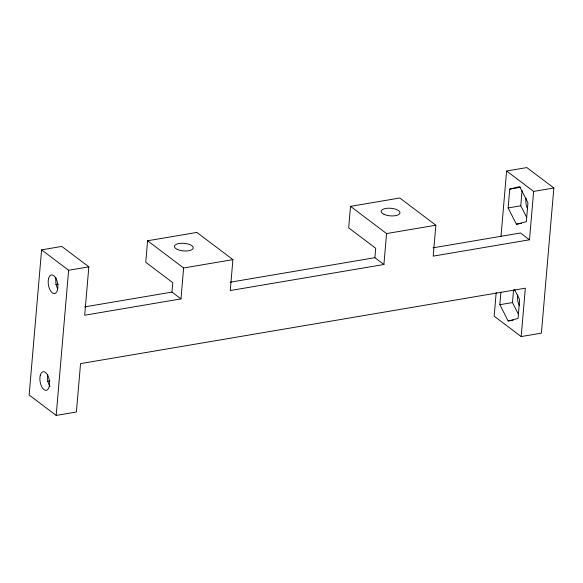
<?xml version="1.0" encoding="UTF-8"?>
<svg xmlns="http://www.w3.org/2000/svg" width="583" height="583" viewBox="0 0 583 583"><rect width="100%" height="100%" fill="white"/><g stroke="black" fill="none" stroke-linecap="round" stroke-linejoin="round"><path stroke-width="0.87" d="M180.978 298.897L171.97 292.09L172.779 282.682L145.75 262.277L147.594 240.772L183.63 267.983L180.978 298.897L84.695 315.221L88.842 266.839L61.813 246.427L41.597 249.859L29.15 395.019L56.179 415.424L76.395 411.992L80.549 363.61L525.334 288.184L521.187 336.573L541.403 333.141L553.85 187.981L526.821 167.576L506.605 171.008L501.001 236.326M56.179 415.424L68.626 270.264L41.597 249.859M147.594 240.772L196.872 232.413L232.909 259.624L230.263 290.538L383.913 264.485L386.565 233.572L350.529 206.36L348.685 227.866L375.714 248.271L374.905 257.679L383.913 264.485M350.529 206.36L399.807 198.001L435.851 225.213L433.198 256.126L529.481 239.795L533.634 191.413L506.605 171.008M496.177 292.571L494.158 316.161L521.187 336.573M513.186 320.133L508.136 320.993L499.835 304.705L500.914 292.163M508.136 207.934L509.746 189.118L519.657 186.582L527.95 202.869L526.34 221.686L516.429 224.222L508.136 207.934L520.772 205.792L526.697 217.423M518.396 314.193L512.472 302.562L513.55 290.021M520.772 205.792L522.077 190.561M508.136 320.993L518.047 318.456L519.657 299.64L514.519 289.562M509.746 189.118L520.699 187.26M68.626 270.264L88.842 266.839M533.634 191.413L553.85 187.981M55.764 284.65L58.285 284.22M183.63 267.983L232.909 259.624M386.565 233.572L435.851 225.213M516.429 224.222L521.486 223.362M84.601 306.906L171.97 292.09M230.183 282.223L374.905 257.679M433.103 247.811L520.473 232.996L529.481 239.795M47.463 381.42L49.992 380.99M499.835 304.705L512.472 302.562M49.985 386.587A9.437 4.664 80.4 0 1 47.719 374.672M519.344 305.667A9.437 4.664 80.4 0 1 517.777 294.962M527.637 208.896A9.437 4.664 80.4 0 1 526.077 198.191M57.579 288.607A9.437 4.664 80.4 0 1 56.012 277.902M40.285 375.299A9.437 4.664 80.4 0 0 45.27 390.275A9.437 4.664 80.4 0 0 48.659 377.507A9.437 4.664 80.4 0 0 40.285 375.299M177.283 249.386A9.437 3.811 4.9 0 0 192.966 248.715A9.437 3.811 4.9 0 0 181.306 243.257A9.437 3.811 4.9 0 0 177.283 249.386M48.586 278.528A9.437 4.664 80.4 0 0 53.563 293.504A9.437 4.664 80.4 0 0 56.952 280.736A9.437 4.664 80.4 0 0 48.586 278.528M384.008 214.325A9.437 3.811 4.9 0 0 399.69 213.662A9.437 3.811 4.9 0 0 388.03 208.204A9.437 3.811 4.9 0 0 384.008 214.325"/></g></svg>
